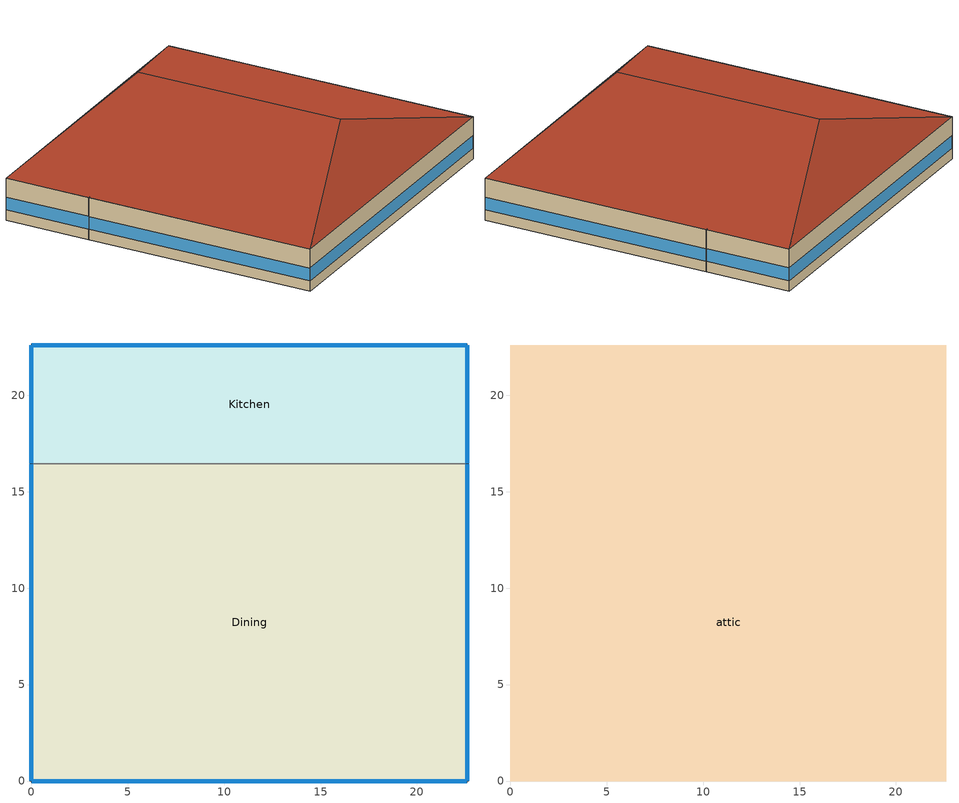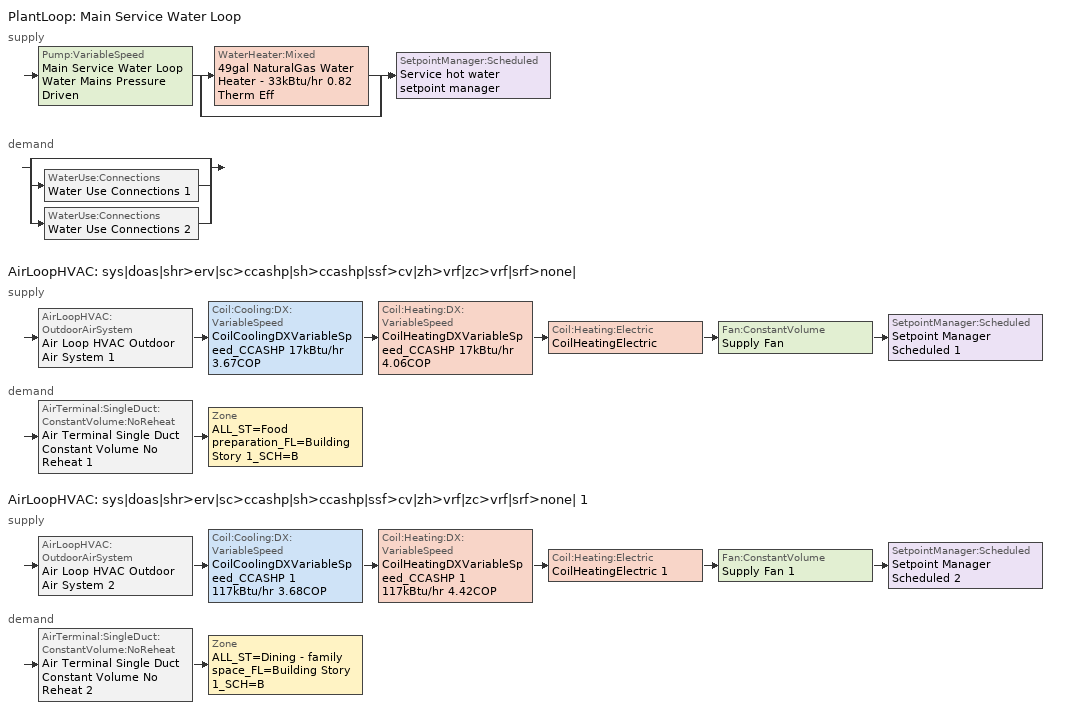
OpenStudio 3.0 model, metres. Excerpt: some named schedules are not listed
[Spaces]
Kitchen
 floor ground: 22.61,22.61 22.61,16.44 0,16.44 0,22.61 z0
 wall outside: 22.61,16.44 22.61,22.61 0,22.61 0,16.44 z0:3.05
 wall to Dining: 0,16.44 22.61,16.44 z0:3.05
 window (BTAP-Ext-FixedWindow:U=0.220 SHGC=0.600): 22.61,16.47 22.61,22.58 / 22.58,22.61 0.03,22.61 / 0,22.58 0,16.47 z0.76:1.68
Dining
 floor ground: 22.61,16.44 22.61,0 0,0 0,16.44 z0
 wall outside: 0,16.44 0,0 22.61,0 22.61,16.44 z0:3.05
 window (BTAP-Ext-FixedWindow:U=0.220 SHGC=0.600): 22.61,0.03 22.61,16.42 / 0.03,0 22.58,0 / 0,16.42 0,0.03 z0.76:1.68
attic
 floor to Dining: 22.61,16.44 22.61,0 0,0 0,16.44 z3.05
 floor to Kitchen: 22.61,22.61 22.61,16.44 0,16.44 0,22.61 z3.05
 roof outside: 11.3,18.84,6.82 22.61,22.61,3.05 0,22.61,3.05; 11.3,3.77,6.82 0,0,3.05 22.61,0,3.05; 11.3,18.84,6.82 0,22.61,3.05 0,0,3.05 11.3,3.77,6.82; 11.3,3.77,6.82 22.61,0,3.05 22.61,22.61,3.05 11.3,18.84,6.82
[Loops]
PlantLoop 'Main Service Water Loop'
 supply: Pump:VariableSpeed 'Main Service Water Loop Water Mains Pressure Driven' > split
  | WaterHeater:Mixed '49gal NaturalGas Water Heater - 33kBtu/hr 0.82 Therm Eff'
  | bypass
  join > SetpointManager:Scheduled 'Service hot water setpoint manager'
 demand: split
  | bypass
  | WaterUse:Connections 'Water Use Connections 1'
  | WaterUse:Connections 'Water Use Connections 2'
AirLoopHVAC 'sys|doas|shr>erv|sc>ccashp|sh>ccashp|ssf>cv|zh>vrf|zc>vrf|srf>none|'
 supply: AirLoopHVAC:OutdoorAirSystem 'Air Loop HVAC Outdoor Air System 1' > Coil:Cooling:DX:VariableSpeed 'CoilCoolingDXVariableSpeed_CCASHP 17kBtu/hr 3.67COP' > Coil:Heating:DX:VariableSpeed 'CoilHeatingDXVariableSpeed_CCASHP 17kBtu/hr 4.06COP' > Coil:Heating:Electric 'CoilHeatingElectric' > Fan:ConstantVolume 'Supply Fan' > SetpointManager:Scheduled 'Setpoint Manager Scheduled 1'
 demand: AirTerminal:SingleDuct:ConstantVolume:NoReheat 'Air Terminal Single Duct Constant Volume No Reheat 1' > Zone 'ALL_ST=Food preparation_FL=Building Story 1_SCH=B'
AirLoopHVAC 'sys|doas|shr>erv|sc>ccashp|sh>ccashp|ssf>cv|zh>vrf|zc>vrf|srf>none| 1'
 supply: AirLoopHVAC:OutdoorAirSystem 'Air Loop HVAC Outdoor Air System 2' > Coil:Cooling:DX:VariableSpeed 'CoilCoolingDXVariableSpeed_CCASHP 1 117kBtu/hr 3.68COP' > Coil:Heating:DX:VariableSpeed 'CoilHeatingDXVariableSpeed_CCASHP 1 117kBtu/hr 4.42COP' > Coil:Heating:Electric 'CoilHeatingElectric 1' > Fan:ConstantVolume 'Supply Fan 1' > SetpointManager:Scheduled 'Setpoint Manager Scheduled 2'
 demand: AirTerminal:SingleDuct:ConstantVolume:NoReheat 'Air Terminal Single Duct Constant Volume No Reheat 2' > Zone 'ALL_ST=Dining - family space_FL=Building Story 1_SCH=B'
[Site]
Banff CS_AB_CAN: Latitude {deg}=51.193; Longitude {deg}=-115.552; Time Zone {hr}=-7; Elevation {m}=1396.9; Terrain=City
[Building]
FullServiceRestaurant: North Axis {deg}=0; Default Construction Set=BTAP-Mass at hdd = 5500.0; Standards Number of Stories=1; Standards Number of Above Ground Stories=1; Standards Template=NECB2011; Standards Building Type=FullServiceRestaurant
[Site:WaterMainsTemperature]
Calculation Method=Correlation; Annual Average Outdoor Air Temperature {C}=2.93333; Maximum Difference In Monthly Average Outdoor Air Temperatures {deltaC}=24.2
[Site:GroundTemperature:BuildingSurface]
19.527, 19.502, 19.536, 19.598, 20.002, 21.64, 22.225, 22.375, 21.449, 20.121, 19.802, 19.633
[SizingPeriod:DesignDay] Barometric Pressure {Pa}=85631; Sky Clearness=0; Rain Indicator=0; Snow Indicator=0; Day of Month=21; Daylight Saving Time Indicator=0; Humidity Indicating Type=Wetbulb; Dry-Bulb Temperature Range Modifier Type=DefaultMultipliers
Name | Maximum Dry-Bulb Temperature {C} | Daily Dry-Bulb Temperature Range {deltaC} | Humidity Indicating Conditions at Maximum Dry-Bulb | Wind Speed {m/s} | Wind Direction {deg} | Month | Day Type | Solar Model Indicator | ASHRAE Taub | ASHRAE Taud
Banff CS Ann Clg .4% Condns DB=>MWB | 27.4 | 14.4 | 13.7 | 3.1 | 230 | 7 | SummerDesignDay | ASHRAETau | 0.357 | 2.375
Banff CS Ann Htg 99.6% Condns DB | -30.3 | 0 | -30.3 | 1.3 | 70 | 12 | WinterDesignDay | ASHRAEClearSky
[Material:NoMass] Roughness=Smooth; Thermal Absorptance=0.9; Solar Absorptance=0.7
Name | Thermal Resistance {m2-K/W} | Visible Absorptance
Typical Carpet Pad; Typical Carpet Pad 1 | 0.21648 | 0.8
Typical Insulation 1 | 5.91238 | 0.7
Typical Insulation 2 | 4.49096 | 0.7
Typical Insulation 3 | 6.17282 | 0.7
Typical Carpet Pad 2 | 1.25503 | 0.8
Typical Carpet Pad 3; Typical Carpet Pad 4 | 3.45515 | 0.8
Typical Insulation 4 | 0.454528 | 0.7
Typical Insulation 5 | 0.454545 | 0.7
[Material]
Name | Roughness | Thickness {m} | Conductivity {W/m-K} | Density {kg/m3} | Specific Heat {J/kg-K} | Thermal Absorptance | Solar Absorptance | Visible Absorptance
G05 25mm wood | MediumSmooth | 0.0254 | 0.15 | 608 | 1630 | 0.9 | 0.5 | 0.5
100mm Normalweight concrete floor 1 | MediumSmooth | 0.1016 | 2.31 | 2322 | 832
G01 13mm gypsum board 1 | Smooth | 0.0127 | 0.16 | 800 | 1090 | 0.9 | 0.7 | 0.5
4 in. Normalweight Concrete Floor 1 | MediumRough | 0.1016 | 2.31 | 2322 | 832 | 0.9 | 0.7 | 0.7
1IN Stucco 1 | Smooth | 0.0253 | 0.6918 | 1858 | 837 | 0.9 | 0.7 | 0.92
8IN CONCRETE HW RefBldg 1 | Rough | 0.2032 | 1.311 | 2240 | 836.8 | 0.9 | 0.7 | 0.7
1/2IN Gypsum 1 | Smooth | 0.0127 | 0.16 | 784.9 | 830 | 0.9 | 0.4 | 0.4
Metal Roof Surface 1; F08 Metal surface 1 | Smooth | 0.0008 | 45.28 | 7824 | 500 | 0.9 | 0.7 | 0.7
6 in. Normalweight Concrete Floor 1; 6 in. Normalweight Concrete Floor 2; 6 in. Normalweight Concrete Floor 3 | MediumRough | 0.1524 | 2.31 | 2322 | 832 | 0.9 | 0.7 | 0.7
[Construction]
BTAP-Int-Partition; BTAP-Int-Door: G05 25mm wood
BTAP-Int-Floor: 100mm Normalweight concrete floor 1, Typical Carpet Pad
BTAP-Int-Wall: G01 13mm gypsum board 1, G01 13mm gypsum board 1
BTAP-Int-Ceiling: Typical Carpet Pad, 100mm Normalweight concrete floor 1
BTAP-Int-Window: SimpleGlazing
BTAP-Ext-Floor-Mass:U-0.162: Typical Insulation 1, 4 in. Normalweight Concrete Floor 1, Typical Carpet Pad 1
BTAP-Ext-Wall-Mass:U-0.21: 1IN Stucco 1, 8IN CONCRETE HW RefBldg 1, Typical Insulation 2, 1/2IN Gypsum 1
BTAP-Ext-Roof-Metal:U-0.162: Metal Roof Surface 1, Typical Insulation 3
BTAP-Grnd-Floor-Mass:U-0.757: 6 in. Normalweight Concrete Floor 1, Typical Carpet Pad 2
BTAP-Grnd-Wall-Mass:U-0.284: 6 in. Normalweight Concrete Floor 2, Typical Carpet Pad 3
BTAP-Grnd-Roof-Mass:U-0.284: 6 in. Normalweight Concrete Floor 3, Typical Carpet Pad 4
BTAP-Ext-FixedWindow:U=0.220 SHGC=0.600; BTAP-Ext-GlassDoors:U=0.220 SHGC=0.600; BTAP-Ext-Skylights:U=0.220 SHGC=0.600; BTAP-Ext-DaylightDomes:U=0.220 SHGC=0.600; BTAP-Ext-DaylightDiffuser:U=0.220 SHGC=0.600: SimpleGlazing:U=0.220 SHGC=0.600
BTAP-Ext-Door:U-2.2: F08 Metal surface 1, Typical Insulation 4
BTAP-Ext-OverHeadDoor:U-2.2: Typical Insulation 5
[DefaultConstructionSet]
BTAP-Mass at hdd = 5500.0: Default Exterior Surface Constructions=BTAP-Mass at hdd = 5500.0; Default Interior Surface Constructions=Default Surface Constructions 2; Default Ground Contact Surface Constructions=BTAP-Mass at hdd = 5500.0 1; Default Exterior SubSurface Constructions=BTAP-Mass at hdd = 5500.0; Default Interior SubSurface Constructions=Default Sub Surface Constructions 2; Interior Partition Construction=BTAP-Int-Partition
[DefaultSurfaceConstructions]
Name | Floor Construction | Wall Construction | Roof Ceiling Construction
Default Surface Constructions 2 | BTAP-Int-Floor | BTAP-Int-Wall | BTAP-Int-Ceiling
BTAP-Mass at hdd = 5500.0 | BTAP-Ext-Floor-Mass:U-0.162 | BTAP-Ext-Wall-Mass:U-0.21 | BTAP-Ext-Roof-Metal:U-0.162
BTAP-Mass at hdd = 5500.0 1 | BTAP-Grnd-Floor-Mass:U-0.757 | BTAP-Grnd-Wall-Mass:U-0.284 | BTAP-Grnd-Roof-Mass:U-0.284
[DefaultSubSurfaceConstructions]
Name | Fixed Window Construction | Operable Window Construction | Door Construction | Glass Door Construction | Overhead Door Construction | Skylight Construction | Tubular Daylight Dome Construction | Tubular Daylight Diffuser Construction
Default Sub Surface Constructions 2 | BTAP-Int-Window | BTAP-Int-Window | BTAP-Int-Door
BTAP-Mass at hdd = 5500.0 | BTAP-Ext-FixedWindow:U=0.220 SHGC=0.600 | BTAP-Ext-FixedWindow:U=0.220 SHGC=0.600 | BTAP-Ext-Door:U-2.2 | BTAP-Ext-GlassDoors:U=0.220 SHGC=0.600 | BTAP-Ext-OverHeadDoor:U-2.2 | BTAP-Ext-Skylights:U=0.220 SHGC=0.600 | BTAP-Ext-DaylightDomes:U=0.220 SHGC=0.600 | BTAP-Ext-DaylightDiffuser:U=0.220 SHGC=0.600
[WindowMaterial:SimpleGlazingSystem] U-Factor {W/m2-K}=2.2; Solar Heat Gain Coefficient=0.6; Visible Transmittance=0.21
SimpleGlazing; SimpleGlazing:U=0.220 SHGC=0.600
[Space]
Name | Space Type | Building Story | Thermal Zone | Part of Total Floor Area
Kitchen | Space Function Food preparation | Building Story 1 | ALL_ST=Food preparation_FL=Building Story 1_SCH=B | Yes
Dining | Space Function Dining - family space | Building Story 1 | ALL_ST=Dining - family space_FL=Building Story 1_SCH=B | Yes
attic | Space Function - undefined - | Building Story 2 | ALL_ST=- undefined -_FL=Building Story 2_SCH=A | No
[BuildingStory]
Name | Nominal Z Coordinate {m}
Building Story 1 | 0
Building Story 2 | 3.0488
[SpaceType] Standards Building Type=Space Function
Name | Default Schedule Set | Design Specification Outdoor Air Object | Standards Space Type
Space Function - undefined - | Space Function - undefined - Schedule Set | Space Function - undefined - Ventilation | - undefined -
Space Function Dining - family space | Space Function Dining - family space Schedule Set | Space Function Dining - family space Ventilation | Dining - family space
Space Function Food preparation | Space Function Food preparation Schedule Set | Space Function Food preparation Ventilation | Food preparation
[DesignSpecification:OutdoorAir]
Name | Outdoor Air Flow per Person {m3/s-person} | Outdoor Air Flow per Floor Area {m3/s-m2} | Outdoor Air Flow Air Changes per Hour {1/hr} | Outdoor Air Method
Space Function - undefined - Ventilation | 0 | 0 | 0
Space Function Dining - family space Ventilation | 0.0266709 | 0.0009144 |  | Sum
Space Function Food preparation Ventilation | 0.0152241 | 0.0006096 |  | Sum
[DefaultScheduleSet] Infiltration Schedule=Always On
Name | Number of People Schedule | People Activity Level Schedule | Lighting Schedule | Electric Equipment Schedule
Space Function - undefined - Schedule Set
Space Function Dining - family space Schedule Set; Space Function Food preparation Schedule Set | NECB-B-Occupancy | NECB-Activity | NECB-B-Lighting | NECB-B-Electric-Equipment
[ThermostatSetpoint:DualSetpoint]
Name | Heating Setpoint Temperature Schedule | Cooling Setpoint Temperature Schedule
Space Function - undefined - Thermostat 3
Space Function Food preparation Thermostat 3; Space Function Dining - family space Thermostat 3 | NECB-B-Thermostat Setpoint-Heating | NECB-B-Thermostat Setpoint-Cooling
[People:Definition] Number of People Calculation Method=People/Area; Fraction Radiant=0.3
Name | People per Space Floor Area {person/m2}
Space Function Dining - family space People Definition | 0.0999967
Space Function Food preparation People Definition | 0.0500522
[People] Work Efficiency Schedule=Work Efficiency Schedule; Clothing Insulation Schedule=Clothing Schedule; Air Velocity Schedule=Air Velocity Schedule; Multiplier=1
Name | People Definition | Space or SpaceType
Space Function Dining - family space People | Space Function Dining - family space People Definition | Space Function Dining - family space
Space Function Food preparation People | Space Function Food preparation People Definition | Space Function Food preparation
[Lights:Definition] Design Level Calculation Method=Watts/Area; Fraction Radiant=0.5; Fraction Visible=0.2
Name | Watts per Space Floor Area {W/m2}
Space Function Dining - family space Lights Definition | 9.59992
Space Function Food preparation Lights Definition | 10.6999
[Lights] Fraction Replaceable=1
Name | Lights Definition | Space or SpaceType
Space Function Dining - family space Lights | Space Function Dining - family space Lights Definition | Space Function Dining - family space
Space Function Food preparation Lights | Space Function Food preparation Lights Definition | Space Function Food preparation
[ElectricEquipment:Definition] Design Level Calculation Method=Watts/Area; Fraction Radiant=0.5
Name | Watts per Space Floor Area {W/m2}
Space Function Dining - family space Elec Equip Definition | 0.999992
Space Function Food preparation Elec Equip Definition | 9.99992
[ElectricEquipment]
Name | Electric Equipment Definition | Space or SpaceType
Space Function Dining - family space Elec Equip | Space Function Dining - family space Elec Equip Definition | Space Function Dining - family space
Space Function Food preparation Elec Equip | Space Function Food preparation Elec Equip Definition | Space Function Food preparation
[SpaceInfiltration:DesignFlowRate] Schedule=Always On Discrete; Design Flow Rate Calculation Method=Flow/ExteriorArea; Flow per Exterior Surface Area {m3/s-m2}=0.00025; Constant Term Coefficient=0; Temperature Term Coefficient=0; Velocity Term Coefficient=0.224; Velocity Squared Term Coefficient=0
Name | Space or SpaceType
attic Infiltration | attic
Dining Infiltration | Dining
Kitchen Infiltration | Kitchen
[ThermalZone] Use Ideal Air Loads=No
Name | Thermostat
ALL_ST=- undefined -_FL=Building Story 2_SCH=A | Space Function - undefined - Thermostat 3
ALL_ST=Food preparation_FL=Building Story 1_SCH=B | Space Function Food preparation Thermostat 3
ALL_ST=Dining - family space_FL=Building Story 1_SCH=B | Space Function Dining - family space Thermostat 3
[Sizing:Zone] Zone Cooling Design Supply Air Temperature Input Method=SupplyAirTemperature; Zone Cooling Design Supply Air Temperature Difference {deltaC}=11.11; Zone Heating Design Supply Air Temperature Input Method=SupplyAirTemperature; Zone Heating Design Supply Air Temperature Difference {deltaC}=11.11; Zone Cooling Design Supply Air Humidity Ratio {kg-H2O/kg-air}=0.0085; Zone Heating Design Supply Air Humidity Ratio {kg-H2O/kg-air}=0.008; Cooling Design Air Flow Method=DesignDay; Heating Design Air Flow Method=DesignDay; Account for Dedicated Outdoor Air System=No; Dedicated Outdoor Air System Control Strategy=NeutralSupplyAir; Dedicated Outdoor Air Low Setpoint Temperature for Design {C}=autosize; Dedicated Outdoor Air High Setpoint Temperature for Design {C}=autosize
Name | Zone Cooling Design Supply Air Temperature {C} | Zone Heating Design Supply Air Temperature {C} | Zone Heating Sizing Factor | Zone Cooling Sizing Factor
ALL_ST=- undefined -_FL=Building Story 2_SCH=A | 14 | 40
ALL_ST=Food preparation_FL=Building Story 1_SCH=B; ALL_ST=Dining - family space_FL=Building Story 1_SCH=B | 13 | 43 | 1.3 | 1.1
[Zone equipment]
ALL_ST=Food preparation_FL=Building Story 1_SCH=B: Air Terminal Single Duct Constant Volume No Reheat 1, ZoneHVACTerminalUnitVariableRefrigerantFlow, ZoneHVACBaseboardConvectiveElectric
ALL_ST=Dining - family space_FL=Building Story 1_SCH=B: Air Terminal Single Duct Constant Volume No Reheat 2, ZoneHVACTerminalUnitVariableRefrigerantFlow 1, ZoneHVACBaseboardConvectiveElectric 1
[PlantLoop]
Main Service Water Loop: Glycol Concentration=0; Maximum Loop Temperature {C}=60; Minimum Loop Temperature {C}=10; Plant Loop Volume {m3}=Autocalculate; Load Distribution Scheme=Optimal
[Sizing:Plant]
Main Service Water Loop: Loop Type=Heating; Design Loop Exit Temperature {C}=60; Loop Design Temperature Difference {deltaC}=5; Sizing Option=NonCoincident; Zone Timesteps in Averaging Window=1; Coincident Sizing Factor Mode=None
[SetpointManager:Scheduled] Control Variable=Temperature
Name | Schedule
Service hot water setpoint manager | Service Water Loop Temp - 140F
Setpoint Manager Scheduled 1 | Schedule Ruleset 9
Setpoint Manager Scheduled 2 | Schedule Ruleset 10
[Pump:VariableSpeed]
Main Service Water Loop Water Mains Pressure Driven: Rated Pump Head {Pa}=0.001; Motor Efficiency=0.7; Pump Control Type=Continuous; Skin Loss Radiative Fraction=0.5; Design Power Sizing Method=PowerPerFlowPerPressure; Design Electric Power per Unit Flow Rate {W/(m3/s)}=348701.1; Design Shaft Power per Unit Flow Rate per Unit Head {W-s/m3-Pa}=1.28205; Design Minimum Flow Rate Fraction=0
[WaterHeater:Mixed]
49gal NaturalGas Water Heater - 33kBtu/hr 0.82 Therm Eff: Tank Volume {m3}=0.184338; Setpoint Temperature Schedule=Service Water Loop Temp - 140F; Deadband Temperature Difference {deltaC}=2; Maximum Temperature Limit {C}=60; Heater Control Type=Cycle; Heater Maximum Capacity {W}=9631.68; Heater Fuel Type=NaturalGas; Heater Thermal Efficiency=0.82; Part Load Factor Curve=SWH-EFFFPLR-NECB2011; Off Cycle Parasitic Fuel Consumption Rate {W}=31.3783; Off Cycle Parasitic Fuel Type=NaturalGas; Off Cycle Parasitic Heat Fraction to Tank=0.8; On Cycle Parasitic Fuel Consumption Rate {W}=31.3783; On Cycle Parasitic Fuel Type=NaturalGas; On Cycle Parasitic Heat Fraction to Tank=0; Ambient Temperature Indicator=Schedule; Ambient Temperature Schedule=Water Heater Ambient Temp Schedule - 70.0f; Off Cycle Loss Coefficient to Ambient Temperature {W/K}=2.9847; On Cycle Loss Coefficient to Ambient Temperature {W/K}=2.9847; Use Side Effectiveness=1; Source Side Effectiveness=1; Use Side Design Flow Rate {m3/s}=autosize; Source Side Design Flow Rate {m3/s}=autosize; Indirect Water Heating Recovery Time {hr}=1.5; Source Side Flow Control Mode=IndirectHeatPrimarySetpoint
[WaterUse:Connections]
Name | Water Use Equipment Name 1
Water Use Connections 1 | Dining Service Water Use 0.38gal/min
Water Use Connections 2 | Kitchen Service Water Use 0.07gal/min
[WaterUse:Equipment:Definition]
Name | Peak Flow Rate {m3/s} | Target Temperature Schedule | Sensible Fraction Schedule | Latent Fraction Schedule
Dining Service Water Use Def 0.38gal/min | 2.39515e-05 | Schedule Ruleset 5 | Schedule Ruleset 3 | Schedule Ruleset 4
Kitchen Service Water Use Def 0.07gal/min | 4.49574e-06 | Schedule Ruleset 8 | Schedule Ruleset 6 | Schedule Ruleset 7
[WaterUse:Equipment] Flow Rate Fraction Schedule=NECB-B-Service Water Heating
Name | Water Use Equipment Definition | Space
Dining Service Water Use 0.38gal/min | Dining Service Water Use Def 0.38gal/min | Dining
Kitchen Service Water Use 0.07gal/min | Kitchen Service Water Use Def 0.07gal/min | Kitchen
[AirConditioner:VariableRefrigerantFlow]
VRF Outdoor Unit 102kBtu/hr 4.54COP: Availability Schedule=Always On Discrete; Gross Rated Total Cooling Capacity {W}=29944.3; Gross Rated Cooling COP {W/W}=4.35; Minimum Outdoor Temperature in Cooling Mode {C}=-5; Maximum Outdoor Temperature in Cooling Mode {C}=43; Cooling Capacity Ratio Modifier Function of Low Temperature Curve=Mitsubishi Hyper Heating VRF Outdoor Unit Low CCAPFT curve; Cooling Capacity Ratio Boundary Curve=Mitsubishi Hyper Heating VRF Outdoor Unit CCAPFT Boundary curve; Cooling Capacity Ratio Modifier Function of High Temperature Curve=Mitsubishi Hyper Heating VRF Outdoor Unit High CCAPFT curve; Cooling Energy Input Ratio Modifier Function of Low Temperature Curve=Mitsubishi Hyper Heating VRF Outdoor Unit Low CEIRFT curve; Cooling Energy Input Ratio Boundary Curve=Mitsubishi Hyper Heating VRF Outdoor Unit CEIRFT Boundary curve; Cooling Energy Input Ratio Modifier Function of High Temperature Curve=Mitsubishi Hyper Heating VRF Outdoor Unit High CEIRFT curve; Cooling Energy Input Ratio Modifier Function of Low Part-Load Ratio Curve=Mitsubishi Hyper Heating VRF Outdoor Unit Low CEIRFPLR curve; Cooling Energy Input Ratio Modifier Function of High Part-Load Ratio Curve=Mitsubishi Hyper Heating VRF Outdoor Unit High CEIRFPLR curve; Cooling Combination Ratio Correction Factor Curve=Mitsubishi Hyper Heating VRF Outdoor Unit CCR curve; Cooling Part-Load Fraction Correlation Curve=Mitsubishi Hyper Heating VRF Outdoor Unit on-off CPLFFPLR curve; Gross Rated Heating Capacity {W}=29944.3; Rated Heating Capacity Sizing Ratio {W/W}=1; Rated Heating COP {W/W}=4.54; Minimum Outdoor Temperature in Heating Mode {C}=-25; Maximum Outdoor Temperature in Heating Mode {C}=30; Heating Capacity Ratio Modifier Function of Low Temperature Curve=Mitsubishi Hyper Heating VRF Outdoor Unit Low HCAPFT curve; Heating Capacity Ratio Boundary Curve=Mitsubishi Hyper Heating VRF Outdoor Unit HCAPFT Boundary curve; Heating Capacity Ratio Modifier Function of High Temperature Curve=Mitsubishi Hyper Heating VRF Outdoor Unit High HCAPFT curve; Heating Energy Input Ratio Modifier Function of Low Temperature Curve=Mitsubishi Hyper Heating VRF Outdoor Unit Low HEIRFT curve; Heating Energy Input Ratio Boundary Curve=Mitsubishi Hyper Heating VRF Outdoor Unit HEIRFT Boundary curve; Heating Energy Input Ratio Modifier Function of High Temperature Curve=Mitsubishi Hyper Heating VRF Outdoor Unit High HEIRFT curve; Heating Performance Curve Outdoor Temperature Type=WetBulbTemperature; Heating Energy Input Ratio Modifier Function of Low Part-Load Ratio Curve=Mitsubishi Hyper Heating VRF Outdoor Unit Low HEIRFPLR curve; Heating Energy Input Ratio Modifier Function of High Part-Load Ratio Curve=Mitsubishi Hyper Heating VRF Outdoor Unit High HEIRFPLR curve; Heating Combination Ratio Correction Factor Curve=Mitsubishi Hyper Heating VRF Outdoor Unit HCR curve; Heating Part-Load Fraction Correlation Curve=Mitsubishi Hyper Heating VRF Outdoor Unit on-off HPLFFPLR curve; Minimum Heat Pump Part-Load Ratio=0.5; Master Thermostat Priority Control Type=ThermostatOffsetPriority; Heat Pump Waste Heat Recovery=Yes; Equivalent Piping Length used for Piping Correction Factor in Cooling Mode {m}=19.5257; Vertical Height used for Piping Correction Factor {m}=1e-06; Piping Correction Factor for Length in Cooling Mode Curve=Mitsubishi Hyper Heating VRF Outdoor Unit CCAPFPL curve; Piping Correction Factor for Height in Cooling Mode Coefficient {1/m}=-0.00019231; Equivalent Piping Length used for Piping Correction Factor in Heating Mode {m}=19.5257; Piping Correction Factor for Length in Heating Mode Curve=Mitsubishi Hyper Heating VRF Outdoor Unit HCAPFPL curve; Piping Correction Factor for Height in Heating Mode Coefficient {1/m}=-0.00019231; Crankcase Heater Power per Compressor {W}=0.001; Number of Compressors=3; Ratio of Compressor Size to Total Compressor Capacity {W/W}=0.33; Maximum Outdoor Dry-bulb Temperature for Crankcase Heater {C}=7; Defrost Strategy=ReverseCycle; Defrost Control=OnDemand; Defrost Energy Input Ratio Modifier Function of Temperature Curve=Mitsubishi Hyper Heating VRF Outdoor Unit Defrost HEIRFT curve; Defrost Time Period Fraction=0.058333; Resistive Defrost Heater Capacity {W}=autosize; Maximum Outdoor Dry-bulb Temperature for Defrost Operation {C}=7; Condenser Type=AirCooled; Water Condenser Volume Flow Rate {m3/s}=autosize; Evaporative Condenser Effectiveness=0.9; Evaporative Condenser Air Flow Rate {m3/s}=autosize; Evaporative Condenser Pump Rated Power Consumption {W}=autosize; Basin Heater Capacity {W/K}=0; Basin Heater Setpoint Temperature {C}=2; Fuel Type=Electricity; Minimum Outdoor Temperature in Heat Recovery Mode {C}=-5; Maximum Outdoor Temperature in Heat Recovery Mode {C}=26.2; Initial Heat Recovery Cooling Capacity Fraction {W/W}=0.5; Heat Recovery Cooling Capacity Time Constant {hr}=0.15; Initial Heat Recovery Cooling Energy Fraction {W/W}=1; Heat Recovery Cooling Energy Time Constant {hr}=0; Initial Heat Recovery Heating Capacity Fraction {W/W}=1; Heat Recovery Heating Capacity Time Constant {hr}=0.15; Initial Heat Recovery Heating Energy Fraction {W/W}=1; Heat Recovery Heating Energy Time Constant {hr}=0
[AirLoopHVAC] Design Supply Air Flow Rate {m3/s}=AutoSize
Name | Availability Schedule
sys|doas|shr>erv|sc>ccashp|sh>ccashp|ssf>cv|zh>vrf|zc>vrf|srf>none| | sys|doas|shr>none|sc>ccashp|sh>ccashp|ssf>cv|zh>vrf|zc>vrf|srf>none| Occ Sch
sys|doas|shr>erv|sc>ccashp|sh>ccashp|ssf>cv|zh>vrf|zc>vrf|srf>none| 1 | sys|doas|shr>none|sc>ccashp|sh>ccashp|ssf>cv|zh>vrf|zc>vrf|srf>none| 1 Occ Sch
[Sizing:System] Type of Load to Size On=VentilationRequirement; Design Outdoor Air Flow Rate {m3/s}=Autosize; Central Heating Maximum System Air Flow Ratio=1; Preheat Design Temperature {C}=7; Preheat Design Humidity Ratio {kg-H2O/kg-Air}=0.008; Precool Design Temperature {C}=13; Precool Design Humidity Ratio {kg-H2O/kg-Air}=0.008; Central Cooling Design Supply Air Temperature {C}=19.9; Central Heating Design Supply Air Temperature {C}=20; Sizing Option=NonCoincident; 100% Outdoor Air in Cooling=Yes; 100% Outdoor Air in Heating=Yes; Central Cooling Design Supply Air Humidity Ratio {kg-H2O/kg-Air}=0.0085; Central Heating Design Supply Air Humidity Ratio {kg-H2O/kg-Air}=0.008; Cooling Design Air Flow Method=DesignDay; Cooling Design Air Flow Rate {m3/s}=0; Heating Design Air Flow Method=DesignDay; Heating Design Air Flow Rate {m3/s}=0; System Outdoor Air Method=ZoneSum; Zone Maximum Outdoor Air Fraction=1; Cooling Supply Air Flow Rate Per Floor Area {m3/s-m2}=0.00996765; Cooling Fraction of Autosized Cooling Supply Air Flow Rate=1; Cooling Supply Air Flow Rate Per Unit Cooling Capacity {m3/s-W}=3.94755e-05; Heating Supply Air Flow Rate Per Floor Area {m3/s-m2}=0.00996765; Heating Fraction of Autosized Heating Supply Air Flow Rate=1; Heating Fraction of Autosized Cooling Supply Air Flow Rate=1; Heating Supply Air Flow Rate Per Unit Heating Capacity {m3/s-W}=3.15882e-05; Cooling Design Capacity Method=CoolingDesignCapacity; Cooling Design Capacity {W}=autosize; Cooling Design Capacity Per Floor Area {W/m2}=234.7; Fraction of Autosized Cooling Design Capacity=1; Heating Design Capacity Method=HeatingDesignCapacity; Heating Design Capacity {W}=autosize; Heating Design Capacity Per Floor Area {W/m2}=157; Fraction of Autosized Heating Design Capacity=1; Central Cooling Capacity Control Method=OnOff
sys|doas|shr>erv|sc>ccashp|sh>ccashp|ssf>cv|zh>vrf|zc>vrf|srf>none|; sys|doas|shr>erv|sc>ccashp|sh>ccashp|ssf>cv|zh>vrf|zc>vrf|srf>none| 1
[Fan:ConstantVolume] Availability Schedule=Always On Discrete; Fan Total Efficiency=0.39975; Pressure Rise {Pa}=640; Maximum Flow Rate {m3/s}=AutoSize; Motor Efficiency=0.615
Supply Fan; Supply Fan 1
[Coil:Heating:DX:VariableSpeed] Nominal Speed Level=1; Rated Air Flow Rate At Selected Nominal Speed Level {m3/s}=autosize; Defrost Energy Input Ratio Function of Temperature Curve=Mitsubishi Hyper Heating VRF Outdoor Unit Defrost HEIRFT curve 2; Minimum Outdoor Dry-Bulb Temperature for Compressor Operation {C}=-25; Maximum Outdoor Dry-Bulb Temperature for Defrost Operation {C}=5; Crankcase Heater Capacity {W}=0.001; Maximum Outdoor Dry-Bulb Temperature for Crankcase Heater Operation {C}=10; Defrost Strategy=ReverseCycle; Defrost Control=OnDemand; Defrost Time Period Fraction=0.166667; Resistive Defrost Heater Capacity {W}=autosize
Name | Rated Heating Capacity At Selected Nominal Speed Level {W} | Energy Part Load Fraction Curve
CoilHeatingDXVariableSpeed_CCASHP 17kBtu/hr 4.06COP | 4918.16 | Mitsubishi Hyper Heating VRF Outdoor Unit HPLFFPLR curve
CoilHeatingDXVariableSpeed_CCASHP 1 117kBtu/hr 4.42COP | 34245 | Mitsubishi Hyper Heating VRF Outdoor Unit HPLFFPLR curve 1
[Coil:Heating:DX:VariableSpeed:SpeedData] Reference Unit Gross Rated Heating Capacity {W}=9124.85; Reference Unit Rated Air Flow Rate {m3/s}=0.653; Heating Capacity Function of Temperature Curve=Mitsubishi Hyper Heating VRF Outdoor Unit HCAPFT curve; Total  Heating Capacity Function of Air Flow Fraction Curve=Mitsubishi Hyper Heating VRF Outdoor Unit HCAPFFF curve; Energy Input Ratio Function of Temperature Curve=Mitsubishi Hyper Heating VRF Outdoor Unit HEIRFT curve; Energy Input Ratio Function of Air Flow Fraction Curve=Mitsubishi Hyper Heating VRF Outdoor Unit HEIRFFF curve
Name | Reference Unit Gross Rated Heating COP
Coil Heating DX Variable Speed Speed Data 1 | 4.06
Coil Heating DX Variable Speed Speed Data 2 | 4.42
[Coil:Heating:Electric] Availability Schedule=Always On Discrete
CoilHeatingElectric; CoilHeatingElectric 1
[Coil:Cooling:DX:VariableSpeed] Nominal Speed Level=1; Rated Air Flow Rate At Selected Nominal Speed Level {m3/s}=autosize; Nominal Time for Condensate to Begin Leaving the Coil {s}=0; Initial Moisture Evaporation Rate Divided by Steady-State AC Latent Capacity=0; Condenser Type=AirCooled; Evaporative Condenser Pump Rated Power Consumption {W}=0; Crankcase Heater Capacity {W}=0; Maximum Outdoor Dry-Bulb Temperature for Crankcase Heater Operation {C}=10; Minimum Outdoor Dry-Bulb Temperature for Compressor Operation {C}=-25; Basin Heater Capacity {W/K}=0; Basin Heater Setpoint Temperature {C}=2
Name | Gross Rated Total Cooling Capacity At Selected Nominal Speed Level {W} | Energy Part Load Fraction Curve
CoilCoolingDXVariableSpeed_CCASHP 17kBtu/hr 3.67COP | 4918.16 | Mitsubishi Hyper Heating VRF Outdoor Unit CPLFFPLR curve
CoilCoolingDXVariableSpeed_CCASHP 1 117kBtu/hr 3.68COP | 34245 | Mitsubishi Hyper Heating VRF Outdoor Unit CPLFFPLR curve 1
[Coil:Cooling:DX:VariableSpeed:SpeedData] Reference Unit Gross Rated Total Cooling Capacity {W}=8914.19; Reference Unit Gross Rated Sensible Heat Ratio=0.79; Reference Unit Rated Air Flow Rate {m3/s}=0.944; Total Cooling Capacity Function of Temperature Curve=Mitsubishi Hyper Heating VRF Outdoor Unit CCAPFT curve; Total Cooling Capacity Function of Air Flow Fraction Curve=Mitsubishi Hyper Heating VRF Outdoor Unit CCAPFFF curve; Energy Input Ratio Function of Temperature Curve=Mitsubishi Hyper Heating VRF Outdoor Unit CEIRFT curve; Energy Input Ratio Function of Air Flow Fraction Curve=Mitsubishi Hyper Heating VRF Outdoor Unit CEIRFFF curve
Name | Reference Unit Gross Rated Cooling COP {W/W}
Coil Cooling DX Variable Speed Speed Data 1 | 3.67
Coil Cooling DX Variable Speed Speed Data 2 | 3.68
[Controller:OutdoorAir] Minimum Outdoor Air Flow Rate {m3/s}=autosize; Maximum Outdoor Air Flow Rate {m3/s}=Autosize; Economizer Control Type=NoEconomizer; Economizer Control Action Type=ModulateFlow; Economizer Maximum Limit Dry-Bulb Temperature {C}=28; Economizer Maximum Limit Enthalpy {J/kg}=64000; Economizer Minimum Limit Dry-Bulb Temperature {C}=-100; Lockout Type=NoLockout; Minimum Limit Type=FixedMinimum; High Humidity Control=No; Heat Recovery Bypass Control Type=BypassWhenWithinEconomizerLimits
Name | Minimum Outdoor Air Schedule | Controller Mechanical Ventilation
Controller Outdoor Air 1 | sys|doas|shr>none|sc>ccashp|sh>ccashp|ssf>cv|zh>vrf|zc>vrf|srf>none| Occ Sch | Controller Mechanical Ventilation 1
Controller Outdoor Air 2 | sys|doas|shr>none|sc>ccashp|sh>ccashp|ssf>cv|zh>vrf|zc>vrf|srf>none| 1 Occ Sch | Controller Mechanical Ventilation 2
[Controller:MechanicalVentilation] Availability Schedule=Always On Discrete; System Outdoor Air Method=ZoneSum
Controller Mechanical Ventilation 1; Controller Mechanical Ventilation 2
[AirLoopHVAC:OutdoorAirSystem]
Name | Controller
Air Loop HVAC Outdoor Air System 1 | Controller Outdoor Air 1
Air Loop HVAC Outdoor Air System 2 | Controller Outdoor Air 2
[AirTerminal:SingleDuct:ConstantVolume:NoReheat] Availability Schedule=Always On Discrete; Maximum Air Flow Rate {m3/s}=AutoSize
Air Terminal Single Duct Constant Volume No Reheat 1; Air Terminal Single Duct Constant Volume No Reheat 2
[Coil:Cooling:DX:VariableRefrigerantFlow] Availability Schedule=Always On Discrete; Rated Total Cooling Capacity {W}=autosize; Rated Sensible Heat Ratio=autosize; Rated Air Flow Rate {m3/s}=autosize
Name | Cooling Capacity Ratio Modifier Function of Temperature Curve | Cooling Capacity Modifier Curve Function of Flow Fraction
CoilCoolingDXVariableRefrigerantFlow | VRFTUCoolCapFT | VRFACCoolCapFFF
CoilCoolingDXVariableRefrigerantFlow 1 | VRFTUCoolCapFT 1 | VRFACCoolCapFFF 1
[Coil:Heating:DX:VariableRefrigerantFlow] Availability Schedule=Always On Discrete; Rated Total Heating Capacity {W}=autosize; Rated Air Flow Rate {m3/s}=autosize
Name | Heating Capacity Ratio Modifier Function of Temperature Curve | Heating Capacity Modifier Function of Flow Fraction Curve
CoilHeatingDXVariableRefrigerantFlow | Coil Heating DX Variable Refrigerant Flow 1 VRFTUHeatCAPFT | Coil Heating DX Variable Refrigerant Flow 1 VRFACCoolCapFFF
CoilHeatingDXVariableRefrigerantFlow 1 | Coil Heating DX Variable Refrigerant Flow 1 VRFTUHeatCAPFT 1 | Coil Heating DX Variable Refrigerant Flow 1 VRFACCoolCapFFF 1
[Fan:OnOff] Availability Schedule=Always On Discrete; Fan Total Efficiency=0.39975; Pressure Rise {Pa}=36.8769; Maximum Flow Rate {m3/s}=autosize; Motor Efficiency=0.615; Motor In Airstream Fraction=1
Name | Fan Power Ratio Function of Speed Ratio Curve | Fan Efficiency Ratio Function of Speed Ratio Curve
FanOnOff | Fan On Off Power Curve | Fan On Off Efficiency Curve
FanOnOff 1 | Fan On Off Power Curve 1 | Fan On Off Efficiency Curve 1
[ZoneHVAC:TerminalUnit:VariableRefrigerantFlow] Terminal Unit Availability schedule=Always On Discrete; Supply Air Flow Rate During Cooling Operation {m3/s}=autosize; Supply Air Flow Rate When No Cooling is Needed {m3/s}=autosize; Supply Air Flow Rate During Heating Operation {m3/s}=autosize; Supply Air Flow Rate When No Heating is Needed {m3/s}=autosize; Outdoor Air Flow Rate During Cooling Operation {m3/s}=1e-06; Outdoor Air Flow Rate During Heating Operation {m3/s}=1e-06; Outdoor Air Flow Rate When No Cooling or Heating is Needed {m3/s}=1e-06; Supply Air Fan Operating Mode Schedule=Always Off Discrete; Zone Terminal Unit On Parasitic Electric Energy Use {W}=1e-06; Zone Terminal Unit Off Parasitic Electric Energy Use {W}=1e-06; Rated Total Heating Capacity Sizing Ratio {W/W}=1; Maximum Supply Air Temperature from Supplemental Heater {C}=Autosize; Maximum Outdoor Dry-Bulb Temperature for Supplemental Heater Operation {C}=21
Name | Supply Air Fan | Cooling Coil | Heating Coil
ZoneHVACTerminalUnitVariableRefrigerantFlow | FanOnOff | CoilCoolingDXVariableRefrigerantFlow | CoilHeatingDXVariableRefrigerantFlow
ZoneHVACTerminalUnitVariableRefrigerantFlow 1 | FanOnOff 1 | CoilCoolingDXVariableRefrigerantFlow 1 | CoilHeatingDXVariableRefrigerantFlow 1
[ZoneHVAC:Baseboard:Convective:Electric] Availability Schedule=Always On Discrete; Nominal Capacity {W}=autosize; Efficiency=1
ZoneHVACBaseboardConvectiveElectric; ZoneHVACBaseboardConvectiveElectric 1
[AvailabilityManager:NightCycle] Applicability Schedule=Always On Discrete; Control Type=CycleOnAny; Thermostat Tolerance {deltaC}=1; Cycling Run Time {s}=3600
Availability Manager Night Cycle 1; Availability Manager Night Cycle 2
[HeatExchanger:AirToAir:SensibleAndLatent] Availability Schedule=Always On Discrete; Nominal Supply Air Flow Rate {m3/s}=autosize; Sensible Effectiveness at 100% Heating Air Flow=0.5; Latent Effectiveness at 100% Heating Air Flow=0.5; Sensible Effectiveness at 75% Heating Air Flow=0.5; Latent Effectiveness at 75% Heating Air Flow=0.5; Sensible Effectiveness at 100% Cooling Air Flow=0.5; Latent Effectiveness at 100% Cooling Air Flow=0.5; Sensible Effectiveness at 75% Cooling Air Flow=0.5; Latent Effectiveness at 75% Cooling Air Flow=0.5; Supply Air Outlet Temperature Control=Yes; Heat Exchanger Type=Rotary; Frost Control Type=ExhaustOnly; Threshold Temperature {C}=-23.3; Initial Defrost Time Fraction=0.167; Rate of Defrost Time Fraction Increase {1/K}=1.44; Economizer Lockout=Yes
Name | Nominal Electric Power {W}
sys|doas|shr>none|sc>ccashp|sh>ccashp|ssf>cv|zh>vrf|zc>vrf|srf>none| ERV | 187.192
sys|doas|shr>none|sc>ccashp|sh>ccashp|ssf>cv|zh>vrf|zc>vrf|srf>none| 1 ERV | 1005.26
[SetpointManager:OutdoorAirPretreat] Minimum Setpoint Temperature {C}=-99; Maximum Setpoint Temperature {C}=99; Minimum Setpoint Humidity Ratio {kgWater/kgDryAir}=1e-05; Maximum Setpoint Humidity Ratio {kgWater/kgDryAir}=1
Setpoint Manager Outdoor Air Pretreat 1; Setpoint Manager Outdoor Air Pretreat 2
[Schedule:Constant]
Name | Value
Always On Discrete | 1
Always Off Discrete | 0
[Schedule:Ruleset]
Always On: Default Day Schedule=Always On Default
Clothing Schedule: Default Day Schedule=Clothing Schedule Default Winter Clothes
Air Velocity Schedule: Default Day Schedule=Air Velocity Schedule Default
Work Efficiency Schedule: Default Day Schedule=Work Efficiency Schedule Default
NECB-B-Occupancy: Default Day Schedule=NECB-B-Occupancy Default
NECB-Activity: Default Day Schedule=NECB-Activity Default; Summer Design Day Schedule=NECB-Activity Summer Design Day; Winter Design Day Schedule=NECB-Activity Winter Design Day
NECB-B-Lighting: Default Day Schedule=NECB-B-Lighting Default
NECB-B-Electric-Equipment: Default Day Schedule=NECB-B-Electric-Equipment Default
NECB-B-Thermostat Setpoint-Heating: Default Day Schedule=NECB-B-Thermostat Setpoint-Heating Default
NECB-B-Thermostat Setpoint-Cooling: Default Day Schedule=NECB-B-Thermostat Setpoint-Cooling Default
Service Water Loop Temp - 140F: Default Day Schedule=Service Water Loop Temp - 140F Default
Water Heater Ambient Temp Schedule - 70.0f: Default Day Schedule=Water Heater Ambient Temp Schedule - 70.0f Default
Schedule Ruleset 3: Default Day Schedule=Schedule Day 5
Schedule Ruleset 4: Default Day Schedule=Schedule Day 6
Schedule Ruleset 5: Default Day Schedule=Schedule Day 7
NECB-B-Service Water Heating: Default Day Schedule=NECB-B-Service Water Heating Default
Schedule Ruleset 6: Default Day Schedule=Schedule Day 8
Schedule Ruleset 7: Default Day Schedule=Schedule Day 9
Schedule Ruleset 8: Default Day Schedule=Schedule Day 10
Schedule Ruleset 9: Default Day Schedule=Schedule Day 11
Schedule Ruleset 10: Default Day Schedule=Schedule Day 12
sys|doas|shr>none|sc>ccashp|sh>ccashp|ssf>cv|zh>vrf|zc>vrf|srf>none| Occ Sch: Default Day Schedule=sys|doas|shr>none|sc>ccashp|sh>ccashp|ssf>cv|zh>vrf|zc>vrf|srf>none| Occ Sch Default; Summer Design Day Schedule=sys|doas|shr>none|sc>ccashp|sh>ccashp|ssf>cv|zh>vrf|zc>vrf|srf>none| Occ Sch Summer Design Day; Winter Design Day Schedule=sys|doas|shr>none|sc>ccashp|sh>ccashp|ssf>cv|zh>vrf|zc>vrf|srf>none| Occ Sch Winter Design Day
sys|doas|shr>none|sc>ccashp|sh>ccashp|ssf>cv|zh>vrf|zc>vrf|srf>none| 1 Occ Sch: Default Day Schedule=sys|doas|shr>none|sc>ccashp|sh>ccashp|ssf>cv|zh>vrf|zc>vrf|srf>none| 1 Occ Sch Default; Summer Design Day Schedule=sys|doas|shr>none|sc>ccashp|sh>ccashp|ssf>cv|zh>vrf|zc>vrf|srf>none| 1 Occ Sch Summer Design Day; Winter Design Day Schedule=sys|doas|shr>none|sc>ccashp|sh>ccashp|ssf>cv|zh>vrf|zc>vrf|srf>none| 1 Occ Sch Winter Design Day
[Schedule:Day]
Always On Default; Clothing Schedule Default Winter Clothes; sys|doas|shr>none|sc>ccashp|sh>ccashp|ssf>cv|zh>vrf|zc>vrf|srf>none| Occ Sch Winter Design Day; sys|doas|shr>none|sc>ccashp|sh>ccashp|ssf>cv|zh>vrf|zc>vrf|srf>none| Occ Sch Summer Design Day; sys|doas|shr>none|sc>ccashp|sh>ccashp|ssf>cv|zh>vrf|zc>vrf|srf>none| 1 Occ Sch Winter Design Day; sys|doas|shr>none|sc>ccashp|sh>ccashp|ssf>cv|zh>vrf|zc>vrf|srf>none| 1 Occ Sch Summer Design Day: 24, 0, 1
Air Velocity Schedule Default; Schedule Day 5; Schedule Day 8: 24, 0, 0.2
Work Efficiency Schedule Default: 24, 0, 0
NECB-B-Occupancy Default: 1, 0, 0.3, 2, 0, 0.1, 9, 0, 0, 10, 0, 0.1, 11, 0, 0.2, 12, 0, 0.5, 13, 0, 0.9, 14, 0, 0.8, 15, 0, 0.5, 17, 0, 0.2, 18, 0, 0.3, 19, 0, 0.6, 22, 0, 0.9, 23, 0, 0.6, 24, 0, 0.4
NECB-Activity Default; NECB-Activity Winter Design Day; NECB-Activity Summer Design Day: 24, 0, 130
NECB-B-Lighting Default; NECB-B-Electric-Equipment Default: 1, 0, 0.9, 2, 0, 0.5, 9, 0, 0.1, 10, 0, 0.5, 11, 0, 0.7, 24, 0, 0.9
NECB-B-Thermostat Setpoint-Heating Default; NECB-B-Thermostat Setpoint-Heating Default|Wkdy Day; NECB-B-Thermostat Setpoint-Heating Sat Day: 2, 0, 22, 8, 0, 18, 9, 0, 20, 24, 0, 22
NECB-B-Thermostat Setpoint-Heating Sun|Hol Day: 1, 0, 18, 2, 0, 22, 9, 0, 18, 10, 0, 20, 23, 0, 22, 24, 0, 18
NECB-B-Thermostat Setpoint-Cooling Default; NECB-B-Thermostat Setpoint-Cooling Default|Wkdy Day: 1, 0, 24, 8, 0, 35, 24, 0, 24
Service Water Loop Temp - 140F Default; Schedule Day 7; Schedule Day 10: 24, 0, 60
Water Heater Ambient Temp Schedule - 70.0f Default: 24, 0, 21.1111
Schedule Day 6; Schedule Day 9: 24, 0, 0.05
NECB-B-Service Water Heating Default: 1, 0, 0.6, 2, 0, 0.5, 9, 0, 0.05, 11, 0, 0.7, 12, 0, 0.4, 13, 0, 0.5, 15, 0, 0.6, 16, 0, 0.4, 18, 0, 0.3, 19, 0, 0.4, 20, 0, 0.5, 22, 0, 0.8, 24, 0, 0.9
Schedule Day 11; Schedule Day 12: 24, 0, 20
sys|doas|shr>none|sc>ccashp|sh>ccashp|ssf>cv|zh>vrf|zc>vrf|srf>none| Occ Sch Default; sys|doas|shr>none|sc>ccashp|sh>ccashp|ssf>cv|zh>vrf|zc>vrf|srf>none| 1 Occ Sch Default: 1, 0, 1, 10, 0, 0, 24, 0, 1
[Schedule:Rule] Date Specification Type=DateRange; Start Day=1
Name | Schedule Ruleset | Rule Order | Day Schedule | Start Month | End Month | End Day | Apply Monday | Apply Tuesday | Apply Wednesday | Apply Thursday | Apply Friday | Apply Saturday | Apply Sunday
Schedule Rule 1 | Clothing Schedule | 0 | Clothing Schedule Summer Clothes | 5 | 9 | 30
Schedule Rule 2 | NECB-B-Occupancy | 2 | NECB-B-Occupancy Default|Wkdy Day | 1 | 12 | 31 | Yes | Yes | Yes | Yes | Yes
Schedule Rule 3 | NECB-B-Occupancy | 1 | NECB-B-Occupancy Sat Day | 1 | 12 | 31 |  |  |  |  |  | Yes
Schedule Rule 4 | NECB-B-Occupancy | 0 | NECB-B-Occupancy Sun|Hol Day | 1 | 12 | 31 |  |  |  |  |  |  | Yes
Schedule Rule 5 | NECB-B-Lighting | 2 | NECB-B-Lighting Default|Wkdy Day | 1 | 12 | 31 | Yes | Yes | Yes | Yes | Yes
Schedule Rule 6 | NECB-B-Lighting | 1 | NECB-B-Lighting Sat Day | 1 | 12 | 31 |  |  |  |  |  | Yes
Schedule Rule 7 | NECB-B-Lighting | 0 | NECB-B-Lighting Sun|Hol Day | 1 | 12 | 31 |  |  |  |  |  |  | Yes
Schedule Rule 8 | NECB-B-Electric-Equipment | 2 | NECB-B-Electric-Equipment Default|Wkdy Day | 1 | 12 | 31 | Yes | Yes | Yes | Yes | Yes
Schedule Rule 9 | NECB-B-Electric-Equipment | 1 | NECB-B-Electric-Equipment Sat Day | 1 | 12 | 31 |  |  |  |  |  | Yes
Schedule Rule 10 | NECB-B-Electric-Equipment | 0 | NECB-B-Electric-Equipment Sun|Hol Day | 1 | 12 | 31 |  |  |  |  |  |  | Yes
Schedule Rule 11 | NECB-B-Thermostat Setpoint-Heating | 2 | NECB-B-Thermostat Setpoint-Heating Default|Wkdy Day | 1 | 12 | 31 | Yes | Yes | Yes | Yes | Yes
Schedule Rule 12 | NECB-B-Thermostat Setpoint-Heating | 1 | NECB-B-Thermostat Setpoint-Heating Sat Day | 1 | 12 | 31 |  |  |  |  |  | Yes
Schedule Rule 13 | NECB-B-Thermostat Setpoint-Heating | 0 | NECB-B-Thermostat Setpoint-Heating Sun|Hol Day | 1 | 12 | 31 |  |  |  |  |  |  | Yes
Schedule Rule 14 | NECB-B-Thermostat Setpoint-Cooling | 2 | NECB-B-Thermostat Setpoint-Cooling Default|Wkdy Day | 1 | 12 | 31 | Yes | Yes | Yes | Yes | Yes
Schedule Rule 15 | NECB-B-Thermostat Setpoint-Cooling | 1 | NECB-B-Thermostat Setpoint-Cooling Sat Day | 1 | 12 | 31 |  |  |  |  |  | Yes
Schedule Rule 16 | NECB-B-Thermostat Setpoint-Cooling | 0 | NECB-B-Thermostat Setpoint-Cooling Sun|Hol Day | 1 | 12 | 31 |  |  |  |  |  |  | Yes
Schedule Rule 17 | NECB-B-Service Water Heating | 2 | NECB-B-Service Water Heating Default|Wkdy Day | 1 | 12 | 31 | Yes | Yes | Yes | Yes | Yes
Schedule Rule 18 | NECB-B-Service Water Heating | 1 | NECB-B-Service Water Heating Sat Day | 1 | 12 | 31 |  |  |  |  |  | Yes
Schedule Rule 19 | NECB-B-Service Water Heating | 0 | NECB-B-Service Water Heating Sun|Hol Day | 1 | 12 | 31 |  |  |  |  |  |  | Yes
sys|doas|shr>none|sc>ccashp|sh>ccashp|ssf>cv|zh>vrf|zc>vrf|srf>none| Occ Sch Saturday Rule | sys|doas|shr>none|sc>ccashp|sh>ccashp|ssf>cv|zh>vrf|zc>vrf|srf>none| Occ Sch | 1 | sys|doas|shr>none|sc>ccashp|sh>ccashp|ssf>cv|zh>vrf|zc>vrf|srf>none| Occ Sch Saturday | 1 | 12 | 31 |  |  |  |  |  | Yes
sys|doas|shr>none|sc>ccashp|sh>ccashp|ssf>cv|zh>vrf|zc>vrf|srf>none| Occ Sch Sunday Rule | sys|doas|shr>none|sc>ccashp|sh>ccashp|ssf>cv|zh>vrf|zc>vrf|srf>none| Occ Sch | 0 | sys|doas|shr>none|sc>ccashp|sh>ccashp|ssf>cv|zh>vrf|zc>vrf|srf>none| Occ Sch Sunday | 1 | 12 | 31 |  |  |  |  |  |  | Yes
sys|doas|shr>none|sc>ccashp|sh>ccashp|ssf>cv|zh>vrf|zc>vrf|srf>none| 1 Occ Sch Saturday Rule | sys|doas|shr>none|sc>ccashp|sh>ccashp|ssf>cv|zh>vrf|zc>vrf|srf>none| 1 Occ Sch | 1 | sys|doas|shr>none|sc>ccashp|sh>ccashp|ssf>cv|zh>vrf|zc>vrf|srf>none| 1 Occ Sch Saturday | 1 | 12 | 31 |  |  |  |  |  | Yes
sys|doas|shr>none|sc>ccashp|sh>ccashp|ssf>cv|zh>vrf|zc>vrf|srf>none| 1 Occ Sch Sunday Rule | sys|doas|shr>none|sc>ccashp|sh>ccashp|ssf>cv|zh>vrf|zc>vrf|srf>none| 1 Occ Sch | 0 | sys|doas|shr>none|sc>ccashp|sh>ccashp|ssf>cv|zh>vrf|zc>vrf|srf>none| 1 Occ Sch Sunday | 1 | 12 | 31 |  |  |  |  |  |  | Yes
[Curve:Biquadratic]
Name | Coefficient1 Constant | Coefficient2 x | Coefficient3 x**2 | Coefficient4 y | Coefficient5 y**2 | Coefficient6 x*y | Minimum Value of x | Maximum Value of x | Minimum Value of y | Maximum Value of y | Minimum Curve Output | Maximum Curve Output
VRFTUCoolCapFT; VRFTUCoolCapFT 1 | 0.0585884 | 0.0587397 | -0.000210275 | 0.010937 | -0.000121955 | -0.000524662 | 15 | 23.89 | 20 | 43.33 | 0.8083 | 1.2583
Coil Heating DX Variable Refrigerant Flow 1 VRFTUHeatCAPFT; Coil Heating DX Variable Refrigerant Flow 1 VRFTUHeatCAPFT 1 | 0.375444 | 0.0668191 | -0.00194171 | 0.0442618 | -0.000400958 | -0.00148198 | 21.11 | 27.22 | -15 | 18.33 | 0.6074 | 1
Mitsubishi Hyper Heating VRF Outdoor Unit CCAPFT curve | 0.041806 | 0.0640406 | -0.000556932 | 0.00840778 | -0.00010814 | -0.000333479 | 15 | 24 | -5 | 43
Mitsubishi Hyper Heating VRF Outdoor Unit CEIRFT curve | 0.60344 | 0.0108251 | -0.000129701 | -0.00687097 | 0.000288952 | 0.000152497 | 15 | 24 | -5 | 43
Mitsubishi Hyper Heating VRF Outdoor Unit HCAPFT curve | 1.04243 | 0.0320234 | -0.00158028 | 0.0255781 | -0.000168303 | -0.00103771 | 15 | 27.2 | -25 | 15
Mitsubishi Hyper Heating VRF Outdoor Unit HEIRFT curve | 1.14888 | 0.0582594 | -0.00247355 | -0.0220304 | -7.01977e-05 | -0.00028168 | 15 | 27.2 | -25 | 15
Mitsubishi Hyper Heating VRF Outdoor Unit Low CCAPFT curve | 0.00653214 | 0.0701963 | -0.000779728 | 9.18264e-05 | -3.53531e-06 | -1.10985e-06 | 15 | 24 | -5 | 27.2
Mitsubishi Hyper Heating VRF Outdoor Unit High CCAPFT curve | 0.0241361 | 0.0680502 | -0.000323642 | 0.00805139 | 1.58197e-06 | -0.000740208 | 15 | 24 | -5 | 43
Mitsubishi Hyper Heating VRF Outdoor Unit Low CEIRFT curve | 0.637813 | 0.00686888 | -7.55358e-06 | 0.00196302 | 2.69677e-08 | -2.49728e-05 | 15 | 23.9 | -5 | 27.2
Mitsubishi Hyper Heating VRF Outdoor Unit High CEIRFT curve | -0.133847 | 0.0340484 | -0.000437229 | 0.0205905 | 3.17958e-06 | -0.000136501 | 15 | 23.9 | 22.7 | 43
Mitsubishi Hyper Heating VRF Outdoor Unit Low HCAPFT curve | 1.2945 | 0.00280103 | 5.16831e-05 | 0.0210171 | -1.72877e-06 | 0.000190881 | 15 | 27.2 | -25 | -8.3
Mitsubishi Hyper Heating VRF Outdoor Unit High HCAPFT curve | 1.1646 | 0.0226437 | -0.00143802 | 0.0116004 | 1.95695e-05 | -0.000445733 | 15 | 27.2 | -25 | 15.5
Mitsubishi Hyper Heating VRF Outdoor Unit Low HEIRFT curve | 0.724384 | 0.138268 | -0.00356264 | 0.00899376 | 4.16922e-06 | -3.92283e-05 | 15 | 27.2 | -25 | -8.3
Mitsubishi Hyper Heating VRF Outdoor Unit High HEIRFT curve | 1.84182 | -0.00557935 | -0.00116121 | -0.0644276 | 0.000476928 | 0.00154004 | 15 | 27.2 | -25 | 15.5
[Curve:Cubic]
Name | Coefficient1 Constant | Coefficient2 x | Coefficient3 x**2 | Coefficient4 x**3 | Minimum Value of x | Maximum Value of x
Fan On Off Efficiency Curve; Fan On Off Efficiency Curve 1 | 1 | 0 | 0 | 0 | 0 | 1
SWH-EFFFPLR-NECB2011 | 0.7576 | 1.0071 | -1.4443 | 0.6844 | 0 | 1
Mitsubishi Hyper Heating VRF Outdoor Unit CCAPFT Boundary curve | 94.997 | -9.7363 | 0.4601 | -0.0075 | 11 | 30
Mitsubishi Hyper Heating VRF Outdoor Unit CEIRFT Boundary curve | 94.997 | -9.7363 | 0.4601 | -0.0075 | 15 | 24
Mitsubishi Hyper Heating VRF Outdoor Unit Low CEIRFPLR curve | 0.2021 | 0.464 | 0.4081 | -0.0723 | 0.5 | 1
Mitsubishi Hyper Heating VRF Outdoor Unit High CEIRFPLR curve | 2.0857 | -3.1154 | 2.9151 | -0.8855 | 1 | 1.5
Mitsubishi Hyper Heating VRF Outdoor Unit on-off CPLFFPLR curve; Mitsubishi Hyper Heating VRF Outdoor Unit on-off HPLFFPLR curve | 0.85 | 0.15 | 0 | 0 | 0 | 1
Mitsubishi Hyper Heating VRF Outdoor Unit HCAPFT Boundary curve; Mitsubishi Hyper Heating VRF Outdoor Unit HEIRFT Boundary curve | -4.0154 | 0.3263 | -0.0406 | 0 | 15 | 27.2
Mitsubishi Hyper Heating VRF Outdoor Unit Low HEIRFPLR curve | -0.123 | 1.8753 | -1.4444 | 0.6918 | 0.5 | 1
Mitsubishi Hyper Heating VRF Outdoor Unit High HEIRFPLR curve | -8.0149 | 24.269 | -21.472 | 6.2179 | 1 | 1.3
Mitsubishi Hyper Heating VRF Outdoor Unit HCAPFPL curve | 1.007 | -0.0008 | 4e-06 | -1e-08 | 7.625 | 175.375
[Table:MultiVariableLookup]
Mitsubishi Hyper Heating VRF Outdoor Unit Defrost HEIRFT curve; Mitsubishi Hyper Heating VRF Outdoor Unit Defrost HEIRFT curve 2: LinearInterpolationOfTable, 2, BiQuadratic, SingleLineIndependentVariableWithMatrix, 1, 15, 27.2, -25, 6, Temperature, Temperature, Dimensionless, 2, 15, -25, 1.052, 15, -10, 1.052, 15, -8, 1.052, 15, -6, 1.052, 15, -4, 1.111, 15, -2, 1.149, 15, 0, 1.205, 15, 1, 1.205, 15, 2, 1.19, 15, 4, 1.052, 15, 6, 1, 27.2, -25, 1.052, 27.2, -10, 1.052, 27.2, -8, 1.052, 27.2, -6, 1.052, 27.2, -4, 1.111, 27.2, -2, 1.149, 27.2, 0, 1.205, 27.2, 1, 1.205, 27.2, 2, 1.19, 27.2, 4, 1.052, 27.2, 6, 1
Mitsubishi Hyper Heating VRF Outdoor Unit CPLFFPLR curve; Mitsubishi Hyper Heating VRF Outdoor Unit CPLFFPLR curve 1: LinearInterpolationOfTable, 2, cubic, SingleLineIndependentVariableWithMatrix, 1, 0, 1, Dimensionless, Dimensionless, 1, 0.1, 0.865, 0.2, 0.88, 0.3, 0.895, 0.4, 0.91, 0.5, 0.951, 0.556, 0.964, 0.694, 0.999, 0.833, 1.003, 0.972, 0.997, 1, 1
Mitsubishi Hyper Heating VRF Outdoor Unit HPLFFPLR curve; Mitsubishi Hyper Heating VRF Outdoor Unit HPLFFPLR curve 1: LinearInterpolationOfTable, 2, cubic, SingleLineIndependentVariableWithMatrix, 1, 0, 1, Dimensionless, Dimensionless, 1, 0.1, 0.865, 0.2, 0.88, 0.3, 0.895, 0.4, 0.91, 0.5, 0.923, 0.555, 0.943, 0.694, 0.969, 0.833, 0.997, 1, 1
Mitsubishi Hyper Heating VRF Outdoor Unit CCAPFPL curve: LinearInterpolationOfTable, 2, Biquadratic, SingleLineIndependentVariableWithMatrix, 1, 7.625, 175.375, 0.5, 1.3, Dimensionless, Dimensionless, 2, 7.625, 0.5, 1, 7.625, 0.75, 1, 7.625, 1, 1, 7.625, 1.3, 1, 61, 0.5, 1, 61, 0.75, 1, 61, 1, 0.9075, 61, 1.3, 0.9025, 91.5, 0.5, 1, 91.5, 0.75, 0.955, 91.5, 1, 0.86, 91.5, 1.3, 0.855, 122, 0.5, 1, 122, 0.75, 0.905, 122, 1, 0.82, 122, 1.3, 0.81, 175.375, 0.5, 1, 175.375, 0.75, 0.83, 175.375, 1, 0.76, 175.375, 1.3, 0.74
[Curve:Quadratic]
Name | Coefficient1 Constant | Coefficient2 x | Coefficient3 x**2 | Minimum Value of x | Maximum Value of x
VRFACCoolCapFFF; Coil Heating DX Variable Refrigerant Flow 1 VRFACCoolCapFFF; VRFACCoolCapFFF 1; Coil Heating DX Variable Refrigerant Flow 1 VRFACCoolCapFFF 1; Mitsubishi Hyper Heating VRF Outdoor Unit CCAPFFF curve; Mitsubishi Hyper Heating VRF Outdoor Unit HCAPFFF curve | 0.8 | 0.2 | 0 | 0.5 | 1.5
Mitsubishi Hyper Heating VRF Outdoor Unit CEIRFFF curve; Mitsubishi Hyper Heating VRF Outdoor Unit HEIRFFF curve | 1 | 0 | 0 | 0 | 1
Mitsubishi Hyper Heating VRF Outdoor Unit CCR curve | 0.6216 | 0.4732 | -0.0952 | 1 | 1.3
Mitsubishi Hyper Heating VRF Outdoor Unit HCR curve | 0.9016 | 0.1214 | -0.0229 | 1 | 1.3
[Curve:Exponent] Coefficient1 Constant=1; Coefficient2 Constant=0; Coefficient3 Constant=0; Minimum Value of x=0; Maximum Value of x=1
Fan On Off Power Curve; Fan On Off Power Curve 1
